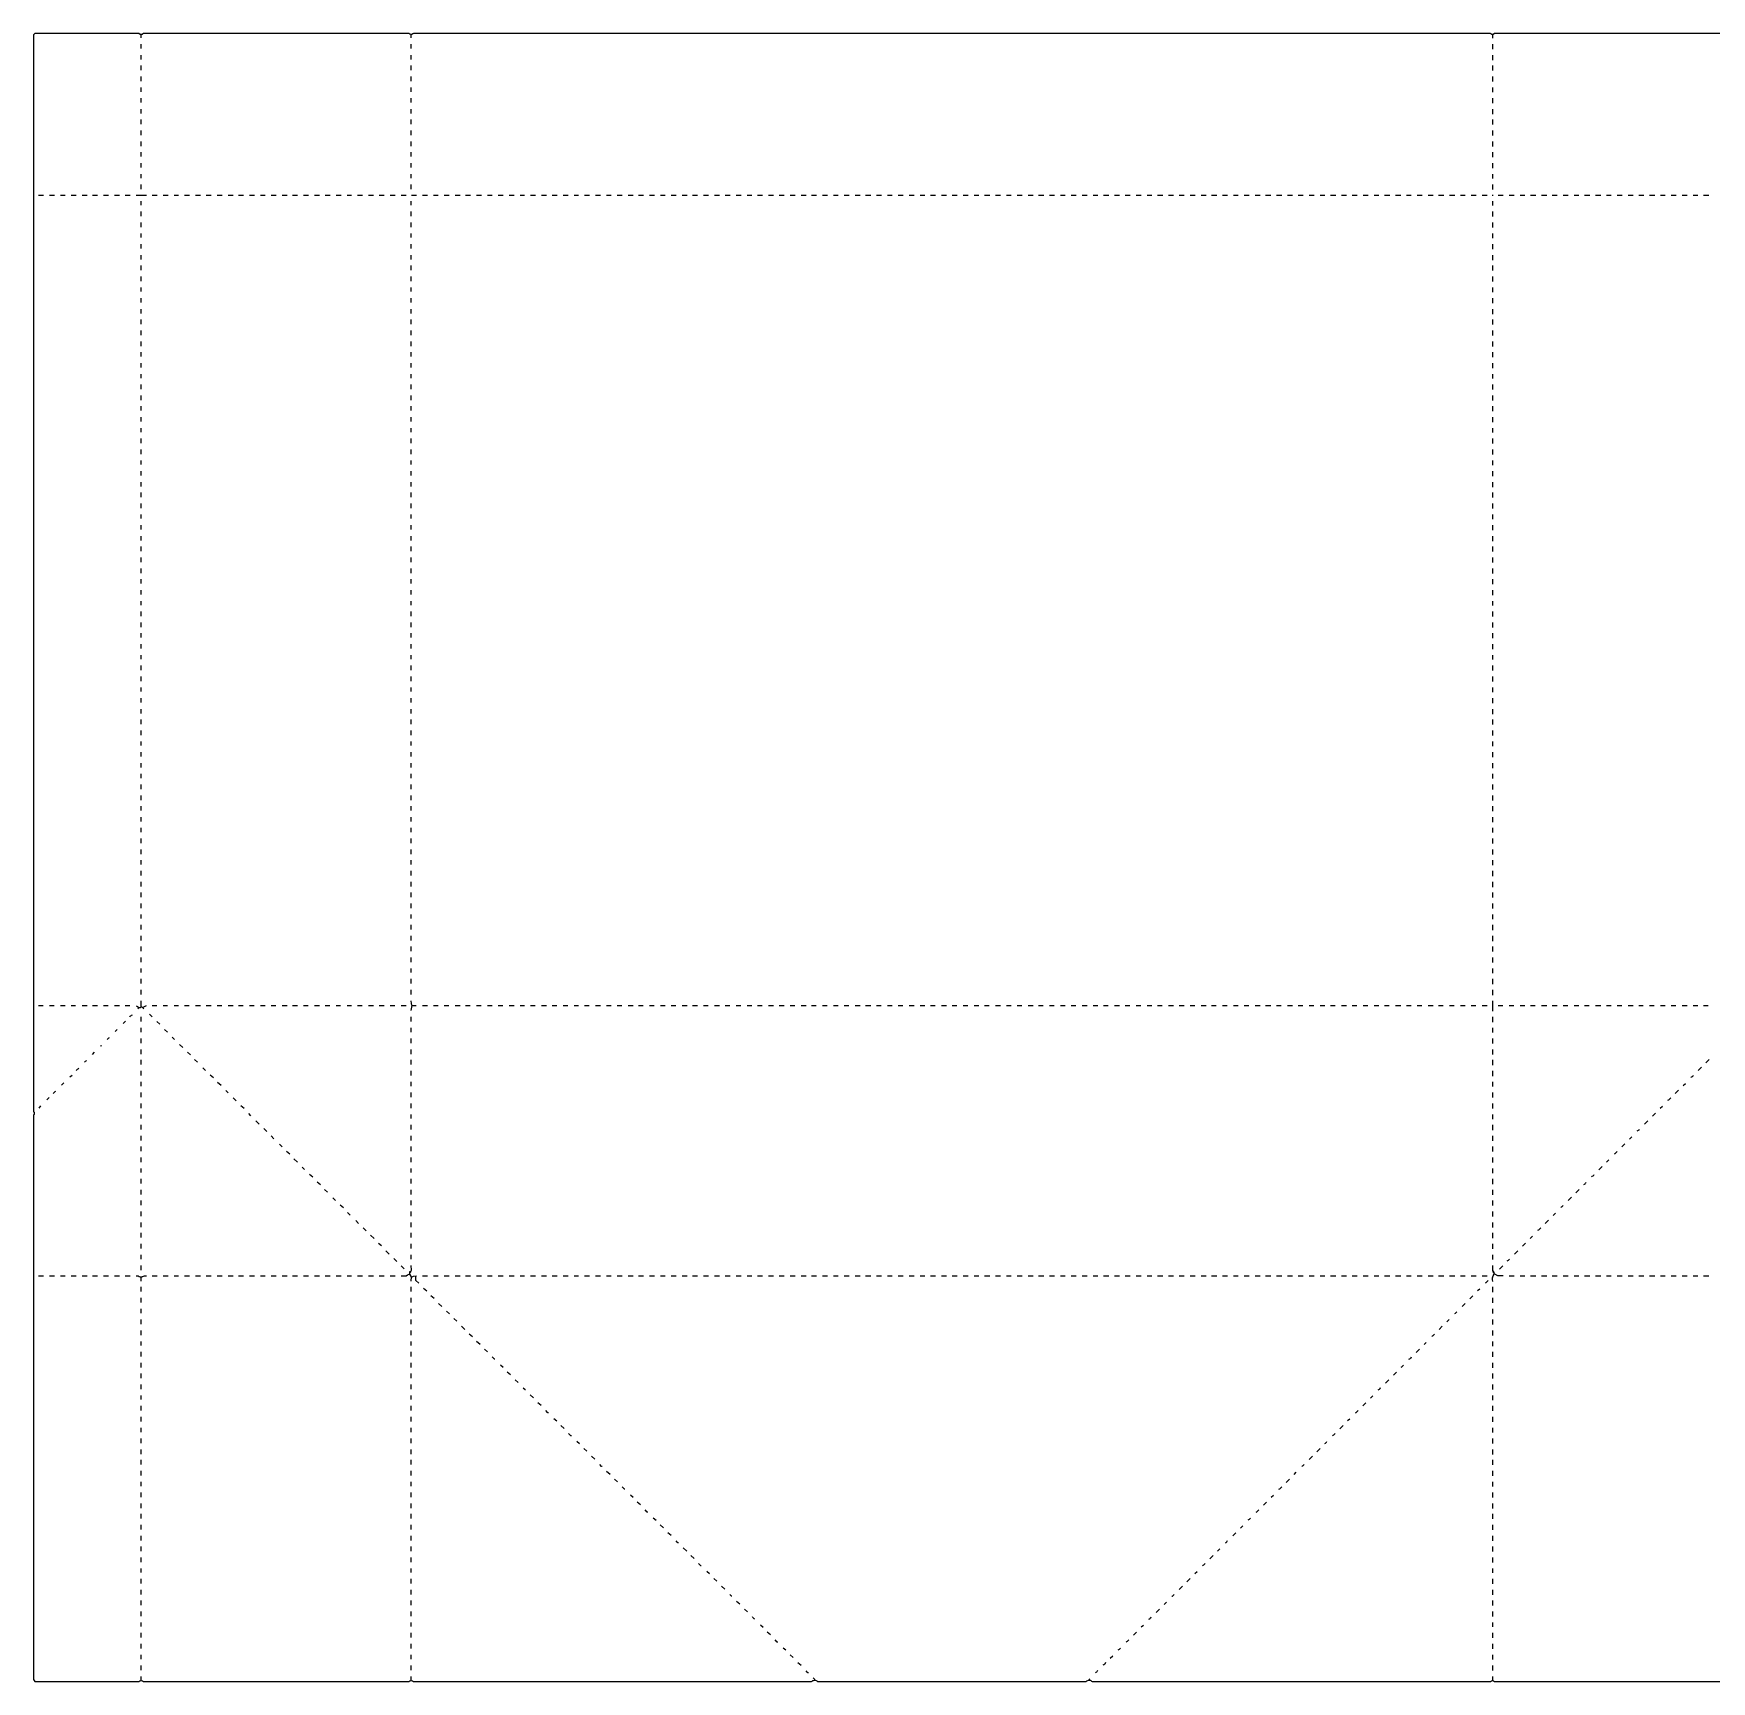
# Model space of a CAD drawing. Extents: x 2 to 7322, y 5 to 3606.
# Drawn here: x 2 to 3668, y 5 to 3606 of the extents above; entities that cross this region are included whole.
import ezdxf

# ---------------------------------------------------------------- set-up
doc = ezdxf.new("R2010")
doc.units = 0
doc.layers.get('0').update_dxf_attribs({"linetype": 'CONTINUOUS'})

msp = doc.modelspace()

# ---------------------------------------------------------------- linework, layer by layer
at = {"color": 7, "linetype": 'CONTINUOUS'}
for points in [[(3775, 3606), (3194, 3606), (3191, 3604), (3188, 3604), (3186.1, 3605.2), (3185, 3606), (832, 3606), (830.9, 3605.2, -0.345617), (822, 3606), (242, 3606), (240.1, 3604.8), (239, 3604), (235, 3604), (232, 3606), (5, 3606), (2, 3603), (2, 1250), (3, 1249), (3, 1244), (2, 1243), (2, 9), (5, 5), (232, 5, -0.165541), (237, 7, -0.165541), (242, 5), (822, 5, -0.165541), (827, 7, -0.165541), (832, 5), (1702, 5, -0.079147), (1708, 8)], [(230, 1475, 0.205258), (232, 1478)], [(212, 1457, -0.087559), (218, 1462)], [(148, 1393, -0.184026), (151, 1395)], [(163, 1408, -0.09902), (168, 1412)], [(113, 1358, -0.083767), (118, 1362)], [(95, 1340, -0.087559), (101, 1345)], [(3623, 1325, 0.108348), (3629, 1330)], [(45, 1290, -0.087559), (51, 1295)], [(3573, 1275, 0.108348), (3579, 1280)], [(3506, 1208, 0.150937), (3511, 1212)], [(3456, 1158, 0.108348), (3462, 1163)], [(3406, 1108, 0.108348), (3412, 1113)], [(3389, 1091, 0.150937), (3394, 1095)], [(3339, 1041, 0.213245), (3344, 1046)], [(3289, 991, 0.108348), (3295, 996)], [(3222, 924, 0.150937), (3227, 928)], [(226, 891, -0.225288), (235, 889), (239, 889), (240.1, 889.8, -0.174795), (249, 891)], [(805, 891), (816, 891.5), (819.1, 893.6), (823, 895), (824, 895), (824, 899, 0.618034), (826, 901), (827, 902), (827.5, 904), (827, 914)], [(3174, 876, 0.108348), (3180, 881)], [(3190, 879, -0.195884), (3193, 895)], [(3213, 891), (3201, 891), (3194.9, 895.3), (3193, 895), (3193, 899, -1.117265), (3192, 901), (3190, 903), (3190, 914)], [(3107, 809, 0.150937), (3112, 813)], [(3057, 759, 0.108348), (3063, 764)], [(3007, 709, 0.108348), (3013, 714)], [(2990, 692, 0.150937), (2995, 696)], [(2940, 642, 0.213245), (2945, 647)], [(2890, 592, 0.108348), (2896, 597)], [(2823, 525, 0.150937), (2828, 529)], [(2840, 542, 0.108348), (2846, 547)], [(2773, 475, 0.213245), (2778, 480)], [(2723, 425, 0.108348), (2729, 430)], [(2673, 375, 0.108348), (2679, 380)], [(2656, 358, 0.150937), (2661, 362)], [(2606, 308, 0.213245), (2611, 313)], [(2556, 258, 0.108348), (2562, 263)], [(2489, 191, 0.150937), (2494, 195)], [(1578, 141, -0.183481), (1573, 146)], [(2439, 141, 0.213245), (2444, 146)], [(2372, 74, 0.150937), (2377, 78)], [(2389, 91, 0.108348), (2395, 96)], [(2339, 41, 0.114296), (2345, 47)], [(1705, 13), (1708, 10), (1708, 8, -0.126966), (1715, 5), (2302, 5, -0.126706), (2309, 8), (2309, 10), (2310, 11)], [(2309, 8, -0.085094), (2315, 5), (3185, 5, -0.165541), (3190, 7, -0.120666), (3194, 5), (3775, 5, -0.165541), (3780, 7, -0.165541), (3785, 5), (4366, 5, -0.165541), (4371, 7, -0.120666), (4375, 5), (5245, 5, -0.126706), (5252, 8)], [(2322, 24, 0.140238), (2327, 29)]]:
    msp.add_lwpolyline(points, format="xyb", dxfattribs=at)
for points in [[(237, 3597), (237, 3604)], [(827, 3597), (827, 3604)], [(3190, 3596), (3190, 3604)], [(237, 3573), (237, 3583)], [(237, 3549), (237, 3559)], [(827, 3573), (827, 3583)], [(827, 3549), (827, 3559)], [(3190, 3572), (3190, 3583)], [(3190, 3548), (3190, 3559)], [(237, 3526), (237, 3536)], [(827, 3526), (827, 3536)], [(3190, 3525), (3190, 3536)], [(237, 3502), (237, 3512)], [(237, 3479), (237, 3488)], [(827, 3502), (827, 3512)], [(827, 3479), (827, 3488)], [(3190, 3501), (3190, 3512)], [(3190, 3478), (3190, 3488)], [(237, 3455), (237, 3465)], [(827, 3455), (827, 3465)], [(3190, 3454), (3190, 3465)], [(237, 3431), (237, 3441)], [(237, 3408), (237, 3418)], [(827, 3431), (827, 3441)], [(827, 3408), (827, 3418)], [(3190, 3430), (3190, 3441)], [(3190, 3407), (3190, 3418)], [(237, 3384), (237, 3394)], [(827, 3384), (827, 3394)], [(3190, 3383), (3190, 3394)], [(237, 3360), (237, 3370)], [(237, 3337), (237, 3347)], [(827, 3360), (827, 3370)], [(827, 3337), (827, 3347)], [(3190, 3359), (3190, 3370)], [(3190, 3336), (3190, 3347)], [(237, 3313), (237, 3323)], [(827, 3313), (827, 3323)], [(3190, 3312), (3190, 3323)], [(237, 3290), (237, 3299)], [(237, 3266), (237, 3276)], [(827, 3290), (827, 3299)], [(827, 3266), (827, 3276)], [(3190, 3289), (3190, 3299)], [(3190, 3265), (3190, 3276)], [(13, 3253), (24, 3253)], [(37, 3253), (48, 3253)], [(61, 3253), (71, 3253)], [(84, 3253), (95, 3253)], [(108, 3253), (119, 3253)], [(131, 3253), (142, 3253)], [(155, 3253), (166, 3253)], [(179, 3253), (190, 3253)], [(202, 3253), (213, 3253)], [(226, 3253), (249, 3253)], [(237, 3231), (237, 3240)], [(261, 3253), (272, 3253)], [(285, 3253), (296, 3253)], [(309, 3253), (319, 3253)], [(332, 3253), (343, 3253)], [(356, 3253), (367, 3253)], [(379, 3253), (390, 3253)], [(403, 3253), (414, 3253)], [(427, 3253), (438, 3253)], [(450, 3253), (461, 3253)], [(474, 3253), (485, 3253)], [(498, 3253), (508, 3253)], [(521, 3253), (532, 3253)], [(545, 3253), (556, 3253)], [(568, 3253), (579, 3253)], [(592, 3253), (603, 3253)], [(616, 3253), (627, 3253)], [(639, 3253), (650, 3253)], [(663, 3253), (674, 3253)], [(687, 3253), (697, 3253)], [(710, 3253), (721, 3253)], [(734, 3253), (745, 3253)], [(757, 3253), (768, 3253)], [(781, 3253), (792, 3253)], [(805, 3253), (816, 3253)], [(827, 3231), (827, 3240)], [(828, 3253), (839, 3253)], [(852, 3253), (863, 3253)], [(876, 3253), (886, 3253)], [(899, 3253), (910, 3253)], [(923, 3253), (934, 3253)], [(946, 3253), (957, 3253)], [(970, 3253), (981, 3253)], [(994, 3253), (1004, 3253)], [(1017, 3253), (1028, 3253)], [(1041, 3253), (1052, 3253)], [(1065, 3253), (1075, 3253)], [(1088, 3253), (1099, 3253)], [(1112, 3253), (1123, 3253)], [(1135, 3253), (1146, 3253)], [(1159, 3253), (1170, 3253)], [(1183, 3253), (1193, 3253)], [(1206, 3253), (1217, 3253)], [(1230, 3253), (1241, 3253)], [(1254, 3253), (1264, 3253)], [(1277, 3253), (1288, 3253)], [(1301, 3253), (1312, 3253)], [(1324, 3253), (1335, 3253)], [(1348, 3253), (1359, 3253)], [(1372, 3253), (1382, 3253)], [(1395, 3253), (1406, 3253)], [(1419, 3253), (1430, 3253)], [(1442, 3253), (1453, 3253)], [(1466, 3253), (1477, 3253)], [(1490, 3253), (1501, 3253)], [(1513, 3253), (1524, 3253)], [(1537, 3253), (1548, 3253)], [(1561, 3253), (1571, 3253)], [(1584, 3253), (1595, 3253)], [(1608, 3253), (1619, 3253)], [(1631, 3253), (1642, 3253)], [(1655, 3253), (1666, 3253)], [(1679, 3253), (1690, 3253)], [(1702, 3253), (1713, 3253)], [(1726, 3253), (1737, 3253)], [(1750, 3253), (1760, 3253)], [(1773, 3253), (1784, 3253)], [(1797, 3253), (1808, 3253)], [(1820, 3253), (1831, 3253)], [(1844, 3253), (1855, 3253)], [(1868, 3253), (1878, 3253)], [(1891, 3253), (1902, 3253)], [(1915, 3253), (1926, 3253)], [(1939, 3253), (1949, 3253)], [(1962, 3253), (1973, 3253)], [(1986, 3253), (1997, 3253)], [(2009, 3253), (2020, 3253)], [(2033, 3253), (2044, 3253)], [(2057, 3253), (2067, 3253)], [(2080, 3253), (2091, 3253)], [(2104, 3253), (2115, 3253)], [(2128, 3253), (2138, 3253)], [(2151, 3253), (2162, 3253)], [(2175, 3253), (2186, 3253)], [(2198, 3253), (2209, 3253)], [(2222, 3253), (2233, 3253)], [(2246, 3253), (2256, 3253)], [(2269, 3253), (2280, 3253)], [(2293, 3253), (2304, 3253)], [(2317, 3253), (2327, 3253)], [(2340, 3253), (2351, 3253)], [(2364, 3253), (2375, 3253)], [(2387, 3253), (2398, 3253)], [(2411, 3253), (2422, 3253)], [(2435, 3253), (2445, 3253)], [(2458, 3253), (2469, 3253)], [(2482, 3253), (2493, 3253)], [(2505, 3253), (2516, 3253)], [(2529, 3253), (2540, 3253)], [(2553, 3253), (2564, 3253)], [(2576, 3253), (2587, 3253)], [(2600, 3253), (2611, 3253)], [(2624, 3253), (2634, 3253)], [(2647, 3253), (2658, 3253)], [(2671, 3253), (2682, 3253)], [(2694, 3253), (2705, 3253)], [(2718, 3253), (2729, 3253)], [(2742, 3253), (2753, 3253)], [(2765, 3253), (2776, 3253)], [(2789, 3253), (2800, 3253)], [(2813, 3253), (2823, 3253)], [(2836, 3253), (2847, 3253)], [(2860, 3253), (2871, 3253)], [(2883, 3253), (2894, 3253)], [(2907, 3253), (2918, 3253)], [(2931, 3253), (2941, 3253)], [(2954, 3253), (2965, 3253)], [(2978, 3253), (2989, 3253)], [(3002, 3253), (3012, 3253)], [(3025, 3253), (3036, 3253)], [(3049, 3253), (3060, 3253)], [(3072, 3253), (3083, 3253)], [(3096, 3253), (3107, 3253)], [(3120, 3253), (3130, 3253)], [(3143, 3253), (3154, 3253)], [(3167, 3253), (3178, 3253)], [(3189, 3253), (3191, 3253)], [(3190, 3230), (3190, 3240)], [(3202, 3253), (3213, 3253)], [(3226, 3253), (3237, 3253)], [(3250, 3253), (3260, 3253)], [(3273, 3253), (3284, 3253)], [(3297, 3253), (3308, 3253)], [(3320, 3253), (3331, 3253)], [(3344, 3253), (3355, 3253)], [(3368, 3253), (3378, 3253)], [(3391, 3253), (3402, 3253)], [(3415, 3253), (3426, 3253)], [(3439, 3253), (3449, 3253)], [(3462, 3253), (3473, 3253)], [(3486, 3253), (3497, 3253)], [(3509, 3253), (3520, 3253)], [(3533, 3253), (3544, 3253)], [(3557, 3253), (3567, 3253)], [(3580, 3253), (3591, 3253)], [(3604, 3253), (3615, 3253)], [(3628, 3253), (3638, 3253)], [(3651, 3253), (3662, 3253)], [(237, 3207), (237, 3217)], [(237, 3183), (237, 3193)], [(827, 3207), (827, 3217)], [(827, 3183), (827, 3193)], [(3190, 3206), (3190, 3217)], [(3190, 3182), (3190, 3193)], [(237, 3160), (237, 3169)], [(827, 3160), (827, 3169)], [(3190, 3159), (3190, 3169)], [(237, 3136), (237, 3146)], [(237, 3112), (237, 3122)], [(827, 3136), (827, 3146)], [(827, 3112), (827, 3122)], [(3190, 3135), (3190, 3146)], [(3190, 3111), (3190, 3122)], [(237, 3089), (237, 3099)], [(827, 3089), (827, 3099)], [(3190, 3088), (3190, 3099)], [(237, 3065), (237, 3075)], [(237, 3042), (237, 3051)], [(827, 3065), (827, 3075)], [(827, 3042), (827, 3051)], [(3190, 3064), (3190, 3075)], [(3190, 3041), (3190, 3051)], [(237, 3018), (237, 3028)], [(827, 3018), (827, 3028)], [(3190, 3017), (3190, 3028)], [(237, 2994), (237, 3004)], [(237, 2971), (237, 2981)], [(827, 2994), (827, 3004)], [(827, 2971), (827, 2981)], [(3190, 2993), (3190, 3004)], [(3190, 2970), (3190, 2981)], [(237, 2947), (237, 2957)], [(237, 2923), (237, 2933)], [(827, 2947), (827, 2957)], [(827, 2923), (827, 2933)], [(3190, 2946), (3190, 2957)], [(3190, 2922), (3190, 2933)], [(237, 2900), (237, 2910)], [(827, 2900), (827, 2910)], [(3190, 2899), (3190, 2910)], [(237, 2876), (237, 2886)], [(237, 2853), (237, 2862)], [(827, 2876), (827, 2886)], [(827, 2853), (827, 2862)], [(3190, 2875), (3190, 2886)], [(3190, 2852), (3190, 2862)], [(237, 2829), (237, 2839)], [(827, 2829), (827, 2839)], [(3190, 2828), (3190, 2839)], [(237, 2805), (237, 2815)], [(237, 2782), (237, 2792)], [(827, 2805), (827, 2815)], [(827, 2782), (827, 2792)], [(3190, 2804), (3190, 2815)], [(3190, 2781), (3190, 2792)], [(237, 2758), (237, 2768)], [(827, 2758), (827, 2768)], [(3190, 2757), (3190, 2768)], [(237, 2735), (237, 2744)], [(237, 2711), (237, 2721)], [(827, 2735), (827, 2744)], [(827, 2711), (827, 2721)], [(3190, 2734), (3190, 2744)], [(3190, 2710), (3190, 2721)], [(237, 2687), (237, 2697)], [(827, 2687), (827, 2697)], [(3190, 2686), (3190, 2697)], [(237, 2664), (237, 2673)], [(237, 2640), (237, 2650)], [(827, 2664), (827, 2673)], [(827, 2640), (827, 2650)], [(3190, 2663), (3190, 2673)], [(3190, 2639), (3190, 2650)], [(237, 2616), (237, 2626)], [(237, 2593), (237, 2603)], [(827, 2616), (827, 2626)], [(827, 2593), (827, 2603)], [(3190, 2615), (3190, 2626)], [(3190, 2592), (3190, 2603)], [(237, 2569), (237, 2579)], [(827, 2569), (827, 2579)], [(3190, 2568), (3190, 2579)], [(237, 2546), (237, 2555)], [(237, 2522), (237, 2532)], [(827, 2546), (827, 2555)], [(827, 2522), (827, 2532)], [(3190, 2545), (3190, 2555)], [(3190, 2521), (3190, 2532)], [(237, 2498), (237, 2508)], [(827, 2498), (827, 2508)], [(3190, 2497), (3190, 2508)], [(237, 2475), (237, 2485)], [(237, 2451), (237, 2461)], [(827, 2475), (827, 2485)], [(827, 2451), (827, 2461)], [(3190, 2474), (3190, 2485)], [(3190, 2450), (3190, 2461)], [(237, 2427), (237, 2437)], [(827, 2427), (827, 2437)], [(3190, 2426), (3190, 2437)], [(237, 2404), (237, 2414)], [(237, 2380), (237, 2390)], [(827, 2404), (827, 2414)], [(827, 2380), (827, 2390)], [(3190, 2403), (3190, 2414)], [(3190, 2379), (3190, 2390)], [(237, 2357), (237, 2366)], [(827, 2357), (827, 2366)], [(3190, 2356), (3190, 2366)], [(237, 2333), (237, 2343)], [(237, 2309), (237, 2319)], [(827, 2333), (827, 2343)], [(827, 2309), (827, 2319)], [(3190, 2332), (3190, 2343)], [(3190, 2308), (3190, 2319)], [(237, 2286), (237, 2296)], [(827, 2286), (827, 2296)], [(3190, 2285), (3190, 2296)], [(237, 2262), (237, 2272)], [(237, 2239), (237, 2248)], [(827, 2262), (827, 2272)], [(827, 2239), (827, 2248)], [(3190, 2261), (3190, 2272)], [(3190, 2238), (3190, 2248)], [(237, 2215), (237, 2225)], [(237, 2191), (237, 2201)], [(827, 2215), (827, 2225)], [(827, 2191), (827, 2201)], [(3190, 2214), (3190, 2225)], [(3190, 2190), (3190, 2201)], [(237, 2168), (237, 2177)], [(827, 2168), (827, 2177)], [(3190, 2167), (3190, 2177)], [(237, 2144), (237, 2154)], [(237, 2120), (237, 2130)], [(827, 2144), (827, 2154)], [(827, 2120), (827, 2130)], [(3190, 2143), (3190, 2154)], [(3190, 2119), (3190, 2130)], [(237, 2097), (237, 2107)], [(827, 2097), (827, 2107)], [(3190, 2096), (3190, 2107)], [(237, 2073), (237, 2083)], [(237, 2050), (237, 2059)], [(827, 2073), (827, 2083)], [(827, 2050), (827, 2059)], [(3190, 2072), (3190, 2083)], [(3190, 2049), (3190, 2059)], [(237, 2026), (237, 2036)], [(827, 2026), (827, 2036)], [(3190, 2025), (3190, 2036)], [(237, 2002), (237, 2012)], [(237, 1979), (237, 1988)], [(827, 2002), (827, 2012)], [(827, 1979), (827, 1988)], [(3190, 2001), (3190, 2012)], [(3190, 1978), (3190, 1988)], [(237, 1955), (237, 1965)], [(827, 1955), (827, 1965)], [(3190, 1954), (3190, 1965)], [(237, 1931), (237, 1941)], [(237, 1908), (237, 1918)], [(827, 1931), (827, 1941)], [(827, 1908), (827, 1918)], [(3190, 1930), (3190, 1941)], [(3190, 1907), (3190, 1918)], [(237, 1884), (237, 1894)], [(237, 1861), (237, 1870)], [(827, 1884), (827, 1894)], [(827, 1861), (827, 1870)], [(3190, 1883), (3190, 1894)], [(3190, 1860), (3190, 1870)], [(237, 1837), (237, 1847)], [(827, 1837), (827, 1847)], [(3190, 1836), (3190, 1847)], [(237, 1813), (237, 1823)], [(237, 1790), (237, 1800)], [(827, 1813), (827, 1823)], [(827, 1790), (827, 1800)], [(3190, 1812), (3190, 1823)], [(3190, 1789), (3190, 1800)], [(237, 1766), (237, 1776)], [(827, 1766), (827, 1776)], [(3190, 1765), (3190, 1776)], [(237, 1742), (237, 1752)], [(237, 1719), (237, 1729)], [(827, 1742), (827, 1752)], [(827, 1719), (827, 1729)], [(3190, 1741), (3190, 1752)], [(3190, 1718), (3190, 1729)], [(237, 1695), (237, 1705)], [(827, 1695), (827, 1705)], [(3190, 1694), (3190, 1705)], [(237, 1672), (237, 1681)], [(237, 1648), (237, 1658)], [(827, 1672), (827, 1681)], [(827, 1648), (827, 1658)], [(3190, 1671), (3190, 1681)], [(3190, 1647), (3190, 1658)], [(237, 1624), (237, 1634)], [(827, 1624), (827, 1634)], [(3190, 1623), (3190, 1634)], [(237, 1601), (237, 1611)], [(237, 1577), (237, 1587)], [(827, 1601), (827, 1611)], [(827, 1577), (827, 1587)], [(3190, 1600), (3190, 1611)], [(3190, 1576), (3190, 1587)], [(237, 1554), (237, 1563)], [(237, 1530), (237, 1540)], [(827, 1554), (827, 1563)], [(827, 1530), (827, 1540)], [(3190, 1553), (3190, 1563)], [(3190, 1529), (3190, 1540)], [(237, 1506), (237, 1516)], [(827, 1506), (827, 1516)], [(3190, 1505), (3190, 1516)], [(13, 1482), (23, 1482)], [(37, 1482), (47, 1482)], [(61, 1482), (71, 1482)], [(84, 1482), (94, 1482)], [(108, 1482), (119, 1482)], [(131, 1482), (142, 1482)], [(155, 1482), (165, 1482)], [(179, 1482), (190, 1482)], [(202, 1482), (212, 1482)], [(227, 1481), (232, 1478), (236, 1478), (237, 1479), (239, 1479), (240, 1478), (249, 1482)], [(237, 1479), (237, 1492)], [(243, 1475), (240, 1478)], [(261, 1482), (271, 1482)], [(285, 1482), (295, 1482)], [(309, 1482), (319, 1482)], [(332, 1482), (342, 1482)], [(356, 1482), (367, 1482)], [(379, 1482), (390, 1482)], [(403, 1482), (413, 1482)], [(427, 1482), (438, 1482)], [(450, 1482), (460, 1482)], [(474, 1482), (484, 1482)], [(498, 1482), (508, 1482)], [(521, 1482), (531, 1482)], [(545, 1482), (556, 1482)], [(568, 1482), (579, 1482)], [(592, 1482), (602, 1482)], [(616, 1482), (627, 1482)], [(639, 1482), (649, 1482)], [(663, 1482), (673, 1482)], [(687, 1482), (697, 1482)], [(710, 1482), (720, 1482)], [(734, 1482), (745, 1482)], [(757, 1482), (768, 1482)], [(781, 1482), (791, 1482)], [(805, 1482), (816, 1482)], [(827, 1471), (829, 1482), (828.8, 1482.9), (827.4, 1486.1), (827, 1492)], [(829, 1482), (838, 1482)], [(852, 1482), (863, 1482)], [(876, 1482), (886, 1482)], [(899, 1482), (909, 1482)], [(923, 1482), (934, 1482)], [(946, 1482), (956, 1482)], [(970, 1482), (980, 1482)], [(994, 1482), (1004, 1482)], [(1017, 1482), (1027, 1482)], [(1041, 1482), (1052, 1482)], [(1065, 1482), (1075, 1482)], [(1088, 1482), (1098, 1482)], [(1112, 1482), (1123, 1482)], [(1135, 1482), (1145, 1482)], [(1159, 1482), (1169, 1482)], [(1183, 1482), (1193, 1482)], [(1206, 1482), (1216, 1482)], [(1230, 1482), (1241, 1482)], [(1254, 1482), (1264, 1482)], [(1277, 1482), (1287, 1482)], [(1301, 1482), (1312, 1482)], [(1324, 1482), (1334, 1482)], [(1348, 1482), (1358, 1482)], [(1372, 1482), (1382, 1482)], [(1395, 1482), (1405, 1482)], [(1419, 1482), (1430, 1482)], [(1442, 1482), (1453, 1482)], [(1466, 1482), (1476, 1482)], [(1490, 1482), (1501, 1482)], [(1513, 1482), (1523, 1482)], [(1537, 1482), (1547, 1482)], [(1561, 1482), (1571, 1482)], [(1584, 1482), (1594, 1482)], [(1608, 1482), (1619, 1482)], [(1631, 1482), (1642, 1482)], [(1655, 1482), (1665, 1482)], [(1679, 1482), (1690, 1482)], [(1702, 1482), (1712, 1482)], [(1726, 1482), (1736, 1482)], [(1750, 1482), (1760, 1482)], [(1773, 1482), (1783, 1482)], [(1797, 1482), (1808, 1482)], [(1820, 1482), (1831, 1482)], [(1844, 1482), (1854, 1482)], [(1868, 1482), (1878, 1482)], [(1891, 1482), (1901, 1482)], [(1915, 1482), (1926, 1482)], [(1939, 1482), (1949, 1482)], [(1962, 1482), (1972, 1482)], [(1986, 1482), (1997, 1482)], [(2009, 1482), (2019, 1482)], [(2033, 1482), (2043, 1482)], [(2057, 1482), (2067, 1482)], [(2080, 1482), (2090, 1482)], [(2104, 1482), (2115, 1482)], [(2128, 1482), (2138, 1482)], [(2151, 1482), (2161, 1482)], [(2175, 1482), (2186, 1482)], [(2198, 1482), (2208, 1482)], [(2222, 1482), (2232, 1482)], [(2246, 1482), (2256, 1482)], [(2269, 1482), (2279, 1482)], [(2293, 1482), (2304, 1482)], [(2317, 1482), (2327, 1482)], [(2340, 1482), (2350, 1482)], [(2364, 1482), (2375, 1482)], [(2387, 1482), (2397, 1482)], [(2411, 1482), (2421, 1482)], [(2435, 1482), (2445, 1482)], [(2458, 1482), (2468, 1482)], [(2482, 1482), (2493, 1482)], [(2505, 1482), (2516, 1482)], [(2529, 1482), (2539, 1482)], [(2553, 1482), (2564, 1482)], [(2576, 1482), (2586, 1482)], [(2600, 1482), (2610, 1482)], [(2624, 1482), (2634, 1482)], [(2647, 1482), (2657, 1482)], [(2671, 1482), (2682, 1482)], [(2694, 1482), (2705, 1482)], [(2718, 1482), (2728, 1482)], [(2742, 1482), (2753, 1482)], [(2765, 1482), (2775, 1482)], [(2789, 1482), (2799, 1482)], [(2813, 1482), (2823, 1482)], [(2836, 1482), (2846, 1482)], [(2860, 1482), (2871, 1482)], [(2883, 1482), (2893, 1482)], [(2907, 1482), (2917, 1482)], [(2931, 1482), (2941, 1482)], [(2954, 1482), (2964, 1482)], [(2978, 1482), (2989, 1482)], [(3002, 1482), (3012, 1482)], [(3025, 1482), (3035, 1482)], [(3049, 1482), (3060, 1482)], [(3072, 1482), (3082, 1482)], [(3096, 1482), (3106, 1482)], [(3120, 1482), (3130, 1482)], [(3143, 1482), (3153, 1482)], [(3167, 1482), (3178, 1482)], [(3190, 1470), (3190, 1492)], [(3202, 1482), (3212, 1482)], [(3226, 1482), (3236, 1482)], [(3250, 1482), (3260, 1482)], [(3273, 1482), (3283, 1482)], [(3297, 1482), (3308, 1482)], [(3320, 1482), (3331, 1482)], [(3344, 1482), (3354, 1482)], [(3368, 1482), (3378, 1482)], [(3391, 1482), (3401, 1482)], [(3415, 1482), (3426, 1482)], [(3439, 1482), (3449, 1482)], [(3462, 1482), (3472, 1482)], [(3486, 1482), (3497, 1482)], [(3509, 1482), (3519, 1482)], [(3533, 1482), (3543, 1482)], [(3557, 1482), (3567, 1482)], [(3580, 1482), (3590, 1482)], [(3604, 1482), (3615, 1482)], [(3628, 1482), (3638, 1482)], [(3651, 1482), (3661, 1482)], [(180, 1425), (185, 1430)], [(198, 1443), (203, 1448)], [(237, 1447), (237, 1457)], [(237, 1424), (237, 1433)], [(261, 1457), (255, 1463)], [(278, 1441), (271, 1447)], [(295, 1424), (288, 1430)], [(827, 1447), (827, 1457)], [(827, 1424), (827, 1433)], [(3190, 1446), (3190, 1457)], [(3190, 1423), (3190, 1433)], [(237, 1400), (237, 1410)], [(310, 1408), (305, 1413)], [(328, 1390), (321, 1397)], [(827, 1400), (827, 1410)], [(3190, 1399), (3190, 1410)], [(131, 1375), (135, 1380)], [(237, 1376), (237, 1386)], [(237, 1353), (237, 1363)], [(345, 1374), (338, 1380)], [(360, 1358), (354, 1364)], [(827, 1376), (827, 1386)], [(827, 1353), (827, 1363)], [(3190, 1375), (3190, 1386)], [(3190, 1352), (3190, 1363)], [(3656, 1357), (3663, 1364)], [(81, 1326), (86, 1330)], [(237, 1329), (237, 1339)], [(378, 1340), (372, 1346)], [(395, 1324), (388, 1330)], [(827, 1329), (827, 1339)], [(3190, 1328), (3190, 1339)], [(3639, 1340), (3646, 1347)], [(63, 1308), (68, 1313)], [(237, 1306), (237, 1315)], [(237, 1282), (237, 1292)], [(412, 1307), (404, 1314)], [(427, 1291), (422, 1296)], [(827, 1306), (827, 1315)], [(827, 1282), (827, 1292)], [(3190, 1305), (3190, 1315)], [(3190, 1281), (3190, 1292)], [(3589, 1290), (3596, 1297)], [(3606, 1307), (3611, 1312)], [(14, 1258), (18, 1263)], [(31, 1276), (36, 1281)], [(237, 1258), (237, 1268)], [(445, 1274), (438, 1280)], [(462, 1257), (455, 1263)], [(827, 1258), (827, 1268)], [(3190, 1257), (3190, 1268)], [(3539, 1240), (3546, 1247)], [(3556, 1258), (3561, 1262)], [(237, 1235), (237, 1244)], [(237, 1211), (237, 1221)], [(477, 1241), (472, 1246)], [(495, 1223), (488, 1230)], [(512, 1207), (505, 1213)], [(827, 1235), (827, 1244)], [(827, 1211), (827, 1221)], [(3190, 1234), (3190, 1244)], [(3190, 1210), (3190, 1221)], [(3522, 1223), (3529, 1230)], [(237, 1187), (237, 1197)], [(237, 1164), (237, 1174)], [(527, 1191), (521, 1197)], [(545, 1173), (539, 1179)], [(827, 1187), (827, 1197)], [(827, 1164), (827, 1174)], [(3190, 1186), (3190, 1197)], [(3190, 1163), (3190, 1174)], [(3472, 1173), (3479, 1180)], [(3489, 1190), (3494, 1195)], [(237, 1140), (237, 1150)], [(562, 1157), (555, 1163)], [(579, 1140), (571, 1147)], [(827, 1140), (827, 1150)], [(3190, 1139), (3190, 1150)], [(3439, 1140), (3444, 1145)], [(237, 1117), (237, 1126)], [(237, 1093), (237, 1103)], [(594, 1124), (589, 1129)], [(612, 1107), (605, 1113)], [(827, 1117), (827, 1126)], [(827, 1093), (827, 1103)], [(3190, 1116), (3190, 1126)], [(3190, 1092), (3190, 1103)], [(3422, 1123), (3429, 1130)], [(237, 1069), (237, 1079)], [(629, 1090), (622, 1096)], [(644, 1074), (638, 1080)], [(827, 1069), (827, 1079)], [(3190, 1068), (3190, 1079)], [(3372, 1073), (3379, 1080)], [(237, 1046), (237, 1056)], [(237, 1022), (237, 1032)], [(662, 1056), (656, 1062)], [(679, 1040), (672, 1046)], [(694, 1024), (688, 1030)], [(827, 1046), (827, 1056)], [(827, 1022), (827, 1032)], [(3190, 1045), (3190, 1056)], [(3190, 1021), (3190, 1032)], [(3322, 1023), (3327, 1028)], [(3355, 1056), (3362, 1063)], [(237, 998), (237, 1008)], [(712, 1006), (706, 1012)], [(729, 990), (722, 996)], [(827, 998), (827, 1008)], [(3190, 997), (3190, 1008)], [(3305, 1006), (3312, 1013)], [(237, 975), (237, 985)], [(237, 951), (237, 961)], [(746, 973), (738, 980)], [(762, 957), (756, 962)], [(827, 975), (827, 985)], [(827, 951), (827, 961)], [(3190, 974), (3190, 985)], [(3190, 950), (3190, 961)], [(3255, 956), (3262, 963)], [(3272, 973), (3277, 978)], [(237, 928), (237, 937)], [(779, 939), (772, 946)], [(796, 923), (789, 929)], [(827, 928), (827, 937)], [(3190, 927), (3190, 937)], [(3238, 939), (3245, 946)], [(13, 891), (24, 891)], [(37, 891), (48, 891)], [(61, 891), (71, 891)], [(84, 891), (95, 891)], [(108, 891), (119, 891)], [(131, 891), (142, 891)], [(155, 891), (166, 891)], [(179, 891), (190, 891)], [(202, 891), (213, 891)], [(237, 904), (237, 914)], [(237, 880), (237, 889)], [(261, 891), (272, 891)], [(285, 891), (296, 891)], [(309, 891), (319, 891)], [(332, 891), (343, 891)], [(356, 891), (367, 891)], [(379, 891), (390, 891)], [(403, 891), (414, 891)], [(427, 891), (438, 891)], [(450, 891), (461, 891)], [(474, 891), (485, 891)], [(498, 891), (508, 891)], [(521, 891), (532, 891)], [(545, 891), (556, 891)], [(568, 891), (579, 891)], [(592, 891), (603, 891)], [(616, 891), (627, 891)], [(639, 891), (650, 891)], [(663, 891), (674, 891)], [(687, 891), (697, 891)], [(710, 891), (721, 891)], [(734, 891), (745, 891)], [(757, 891), (768, 891)], [(781, 891), (792, 891)], [(812, 907), (805, 913)], [(827, 880), (828, 889), (824, 895)], [(828, 889), (828.9, 889.2), (832.1, 890.6), (839, 891)], [(837, 887), (837, 891)], [(844, 875), (837, 881), (837, 885)], [(852, 891), (863, 891)], [(876, 891), (886, 891)], [(899, 891), (910, 891)], [(923, 891), (934, 891)], [(946, 891), (957, 891)], [(970, 891), (981, 891)], [(994, 891), (1004, 891)], [(1017, 891), (1028, 891)], [(1041, 891), (1052, 891)], [(1065, 891), (1075, 891)], [(1088, 891), (1099, 891)], [(1112, 891), (1123, 891)], [(1135, 891), (1146, 891)], [(1159, 891), (1170, 891)], [(1183, 891), (1193, 891)], [(1206, 891), (1217, 891)], [(1230, 891), (1241, 891)], [(1254, 891), (1264, 891)], [(1277, 891), (1288, 891)], [(1301, 891), (1312, 891)], [(1324, 891), (1335, 891)], [(1348, 891), (1359, 891)], [(1372, 891), (1382, 891)], [(1395, 891), (1406, 891)], [(1419, 891), (1430, 891)], [(1442, 891), (1453, 891)], [(1466, 891), (1477, 891)], [(1490, 891), (1501, 891)], [(1513, 891), (1524, 891)], [(1537, 891), (1548, 891)], [(1561, 891), (1571, 891)], [(1584, 891), (1595, 891)], [(1608, 891), (1619, 891)], [(1631, 891), (1642, 891)], [(1655, 891), (1666, 891)], [(1679, 891), (1690, 891)], [(1702, 891), (1713, 891)], [(1726, 891), (1737, 891)], [(1750, 891), (1760, 891)], [(1773, 891), (1784, 891)], [(1797, 891), (1808, 891)], [(1820, 891), (1831, 891)], [(1844, 891), (1855, 891)], [(1868, 891), (1878, 891)], [(1891, 891), (1902, 891)], [(1915, 891), (1926, 891)], [(1939, 891), (1949, 891)], [(1962, 891), (1973, 891)], [(1986, 891), (1997, 891)], [(2009, 891), (2020, 891)], [(2033, 891), (2044, 891)], [(2057, 891), (2067, 891)], [(2080, 891), (2091, 891)], [(2104, 891), (2115, 891)], [(2128, 891), (2138, 891)], [(2151, 891), (2162, 891)], [(2175, 891), (2186, 891)], [(2198, 891), (2209, 891)], [(2222, 891), (2233, 891)], [(2246, 891), (2256, 891)], [(2269, 891), (2280, 891)], [(2293, 891), (2304, 891)], [(2317, 891), (2327, 891)], [(2340, 891), (2351, 891)], [(2364, 891), (2375, 891)], [(2387, 891), (2398, 891)], [(2411, 891), (2422, 891)], [(2435, 891), (2445, 891)], [(2458, 891), (2469, 891)], [(2482, 891), (2493, 891)], [(2505, 891), (2516, 891)], [(2529, 891), (2540, 891)], [(2553, 891), (2564, 891)], [(2576, 891), (2587, 891)], [(2600, 891), (2611, 891)], [(2624, 891), (2634, 891)], [(2647, 891), (2658, 891)], [(2671, 891), (2682, 891)], [(2694, 891), (2705, 891)], [(2718, 891), (2729, 891)], [(2742, 891), (2753, 891)], [(2765, 891), (2776, 891)], [(2789, 891), (2800, 891)], [(2813, 891), (2823, 891)], [(2836, 891), (2847, 891)], [(2860, 891), (2871, 891)], [(2883, 891), (2894, 891)], [(2907, 891), (2918, 891)], [(2931, 891), (2941, 891)], [(2954, 891), (2965, 891)], [(2978, 891), (2989, 891)], [(3002, 891), (3012, 891)], [(3025, 891), (3036, 891)], [(3049, 891), (3060, 891)], [(3072, 891), (3083, 891)], [(3096, 891), (3107, 891)], [(3120, 891), (3130, 891)], [(3143, 891), (3154, 891)], [(3167, 891), (3178, 891)], [(3205, 906), (3212, 913)], [(3226, 891), (3237, 891)], [(3250, 891), (3260, 891)], [(3273, 891), (3284, 891)], [(3297, 891), (3308, 891)], [(3320, 891), (3331, 891)], [(3344, 891), (3355, 891)], [(3368, 891), (3378, 891)], [(3391, 891), (3402, 891)], [(3415, 891), (3426, 891)], [(3439, 891), (3449, 891)], [(3462, 891), (3473, 891)], [(3486, 891), (3497, 891)], [(3509, 891), (3520, 891)], [(3533, 891), (3544, 891)], [(3557, 891), (3567, 891)], [(3580, 891), (3591, 891)], [(3604, 891), (3615, 891)], [(3628, 891), (3638, 891)], [(3651, 891), (3662, 891)], [(237, 857), (237, 867)], [(827, 857), (827, 867)], [(861, 858), (854, 864)], [(877, 842), (870, 848)], [(3140, 841), (3147, 848)], [(3157, 859), (3162, 863)], [(3190, 856), (3190, 867)], [(237, 833), (237, 843)], [(237, 810), (237, 819)], [(827, 833), (827, 843)], [(827, 810), (827, 819)], [(894, 824), (887, 831)], [(911, 808), (904, 814)], [(3123, 824), (3130, 831)], [(3190, 832), (3190, 843)], [(3190, 809), (3190, 819)], [(237, 786), (237, 796)], [(237, 762), (237, 772)], [(827, 786), (827, 796)], [(827, 762), (827, 772)], [(927, 792), (920, 798)], [(944, 774), (937, 781)], [(3073, 774), (3080, 781)], [(3090, 791), (3095, 796)], [(3190, 785), (3190, 796)], [(3190, 761), (3190, 772)], [(237, 739), (237, 748)], [(827, 739), (827, 748)], [(961, 758), (954, 764)], [(978, 741), (970, 748)], [(3040, 741), (3045, 746)], [(3190, 738), (3190, 748)], [(237, 715), (237, 725)], [(237, 691), (237, 701)], [(827, 715), (827, 725)], [(827, 691), (827, 701)], [(994, 725), (987, 731)], [(1010, 709), (1009, 709), (1004, 714)], [(3023, 724), (3030, 731)], [(3190, 714), (3190, 725)], [(3190, 690), (3190, 701)], [(237, 668), (237, 678)], [(827, 668), (827, 678)], [(1028, 691), (1022, 696)], [(1044, 675), (1037, 681)], [(1061, 658), (1054, 664)], [(2956, 657), (2963, 664)], [(2973, 674), (2980, 681)], [(3190, 667), (3190, 678)], [(237, 644), (237, 654)], [(237, 621), (237, 630)], [(827, 644), (827, 654)], [(827, 621), (827, 630)], [(1077, 642), (1076, 642), (1072, 646)], [(1094, 625), (1087, 631)], [(2923, 624), (2928, 629)], [(3190, 643), (3190, 654)], [(3190, 620), (3190, 630)], [(237, 597), (237, 607)], [(827, 597), (827, 607)], [(1111, 608), (1104, 614)], [(1127, 592), (1126, 592), (1121, 597)], [(2906, 607), (2913, 614)], [(3190, 596), (3190, 607)], [(237, 573), (237, 583)], [(237, 550), (237, 559)], [(827, 573), (827, 583)], [(827, 550), (827, 559)], [(1145, 574), (1139, 579)], [(1161, 558), (1154, 564)], [(2856, 557), (2863, 564)], [(2873, 575), (2878, 579)], [(3190, 572), (3190, 583)], [(3190, 549), (3190, 559)], [(237, 526), (237, 536)], [(827, 526), (827, 536)], [(1177, 542), (1176, 542), (1171, 547)], [(1195, 524), (1189, 529)], [(1211, 508), (1204, 514)], [(2806, 507), (2813, 514)], [(3190, 525), (3190, 536)], [(237, 502), (237, 512)], [(237, 479), (237, 489)], [(827, 502), (827, 512)], [(827, 479), (827, 489)], [(1228, 491), (1221, 497)], [(1244, 475), (1243, 475), (1239, 479)], [(2789, 490), (2796, 497)], [(3190, 501), (3190, 512)], [(3190, 478), (3190, 489)], [(237, 455), (237, 465)], [(237, 432), (237, 441)], [(827, 455), (827, 465)], [(827, 432), (827, 441)], [(1262, 457), (1254, 464)], [(1278, 441), (1271, 447)], [(2739, 440), (2746, 447)], [(2756, 457), (2761, 462)], [(3190, 454), (3190, 465)], [(3190, 431), (3190, 441)], [(237, 408), (237, 418)], [(827, 408), (827, 418)], [(1294, 425), (1293, 425), (1288, 430)], [(1312, 407), (1306, 412)], [(2706, 408), (2711, 412)], [(3190, 407), (3190, 418)], [(237, 384), (237, 394)], [(237, 361), (237, 371)], [(827, 384), (827, 394)], [(827, 361), (827, 371)], [(1328, 391), (1321, 397)], [(1344, 375), (1343, 375), (1338, 380)], [(2689, 390), (2696, 397)], [(3190, 383), (3190, 394)], [(3190, 360), (3190, 371)], [(237, 337), (237, 347)], [(827, 337), (827, 347)], [(1362, 357), (1356, 362)], [(1378, 341), (1371, 347)], [(1395, 324), (1388, 330)], [(2622, 323), (2629, 330)], [(2639, 340), (2644, 345)], [(3190, 336), (3190, 347)], [(237, 313), (237, 323)], [(237, 290), (237, 300)], [(827, 313), (827, 323)], [(827, 290), (827, 300)], [(1411, 308), (1410, 308), (1406, 312)], [(1429, 290), (1421, 297)], [(2589, 290), (2594, 295)], [(3190, 312), (3190, 323)], [(3190, 289), (3190, 300)], [(237, 266), (237, 276)], [(827, 266), (827, 276)], [(1445, 274), (1438, 280)], [(1461, 258), (1460, 258), (1455, 263)], [(2572, 273), (2579, 280)], [(3190, 265), (3190, 276)], [(237, 243), (237, 252)], [(237, 219), (237, 229)], [(827, 243), (827, 252)], [(827, 219), (827, 229)], [(1479, 240), (1473, 245)], [(1495, 224), (1488, 230)], [(2522, 223), (2529, 230)], [(2539, 241), (2544, 245)], [(3190, 242), (3190, 252)], [(3190, 218), (3190, 229)], [(237, 195), (237, 205)], [(827, 195), (827, 205)], [(1512, 207), (1505, 213)], [(1528, 191), (1527, 191), (1523, 195)], [(2505, 206), (2512, 213)], [(3190, 194), (3190, 205)], [(237, 172), (237, 182)], [(237, 148), (237, 158)], [(827, 172), (827, 182)], [(827, 148), (827, 158)], [(1545, 174), (1538, 180)], [(1562, 157), (1555, 163)], [(2455, 156), (2462, 163)], [(2472, 173), (2477, 178)], [(3190, 171), (3190, 182)], [(3190, 147), (3190, 158)], [(237, 125), (237, 134)], [(237, 101), (237, 111)], [(827, 125), (827, 134)], [(827, 101), (827, 111)], [(1596, 123), (1590, 128)], [(1612, 107), (1605, 113)], [(2405, 106), (2412, 113)], [(2422, 124), (2427, 128)], [(3190, 124), (3190, 134)], [(3190, 100), (3190, 111)], [(237, 77), (237, 87)], [(827, 77), (827, 87)], [(1628, 91), (1627, 91), (1622, 96)], [(1646, 73), (1640, 78)], [(3190, 76), (3190, 87)], [(237, 54), (237, 63)], [(237, 30), (237, 40)], [(827, 54), (827, 63)], [(827, 30), (827, 40)], [(1662, 57), (1655, 63)], [(1679, 40), (1672, 46)], [(2354, 56), (2360, 61)], [(3190, 53), (3190, 63)], [(3190, 29), (3190, 40)], [(237, 7), (237, 16)], [(827, 7), (827, 16)], [(1695, 24), (1694, 24), (1690, 28)], [(3190, 7), (3190, 16)]]:
    msp.add_lwpolyline(points, dxfattribs=at)
at = {"color": 77, "linetype": 'CONTINUOUS'}
msp.add_lwpolyline([(824, 899, -0.618034), (826, 901)], format="xyb", dxfattribs=at)
at = {"color": 253, "linetype": 'CONTINUOUS'}
msp.add_lwpolyline([(837, 885), (837, 887)], dxfattribs=at)
at = {"color": 251, "linetype": 'CONTINUOUS'}
msp.add_lwpolyline([(3193, 899), (3192, 901)], dxfattribs=at)

doc.saveas('drawing.dxf')
